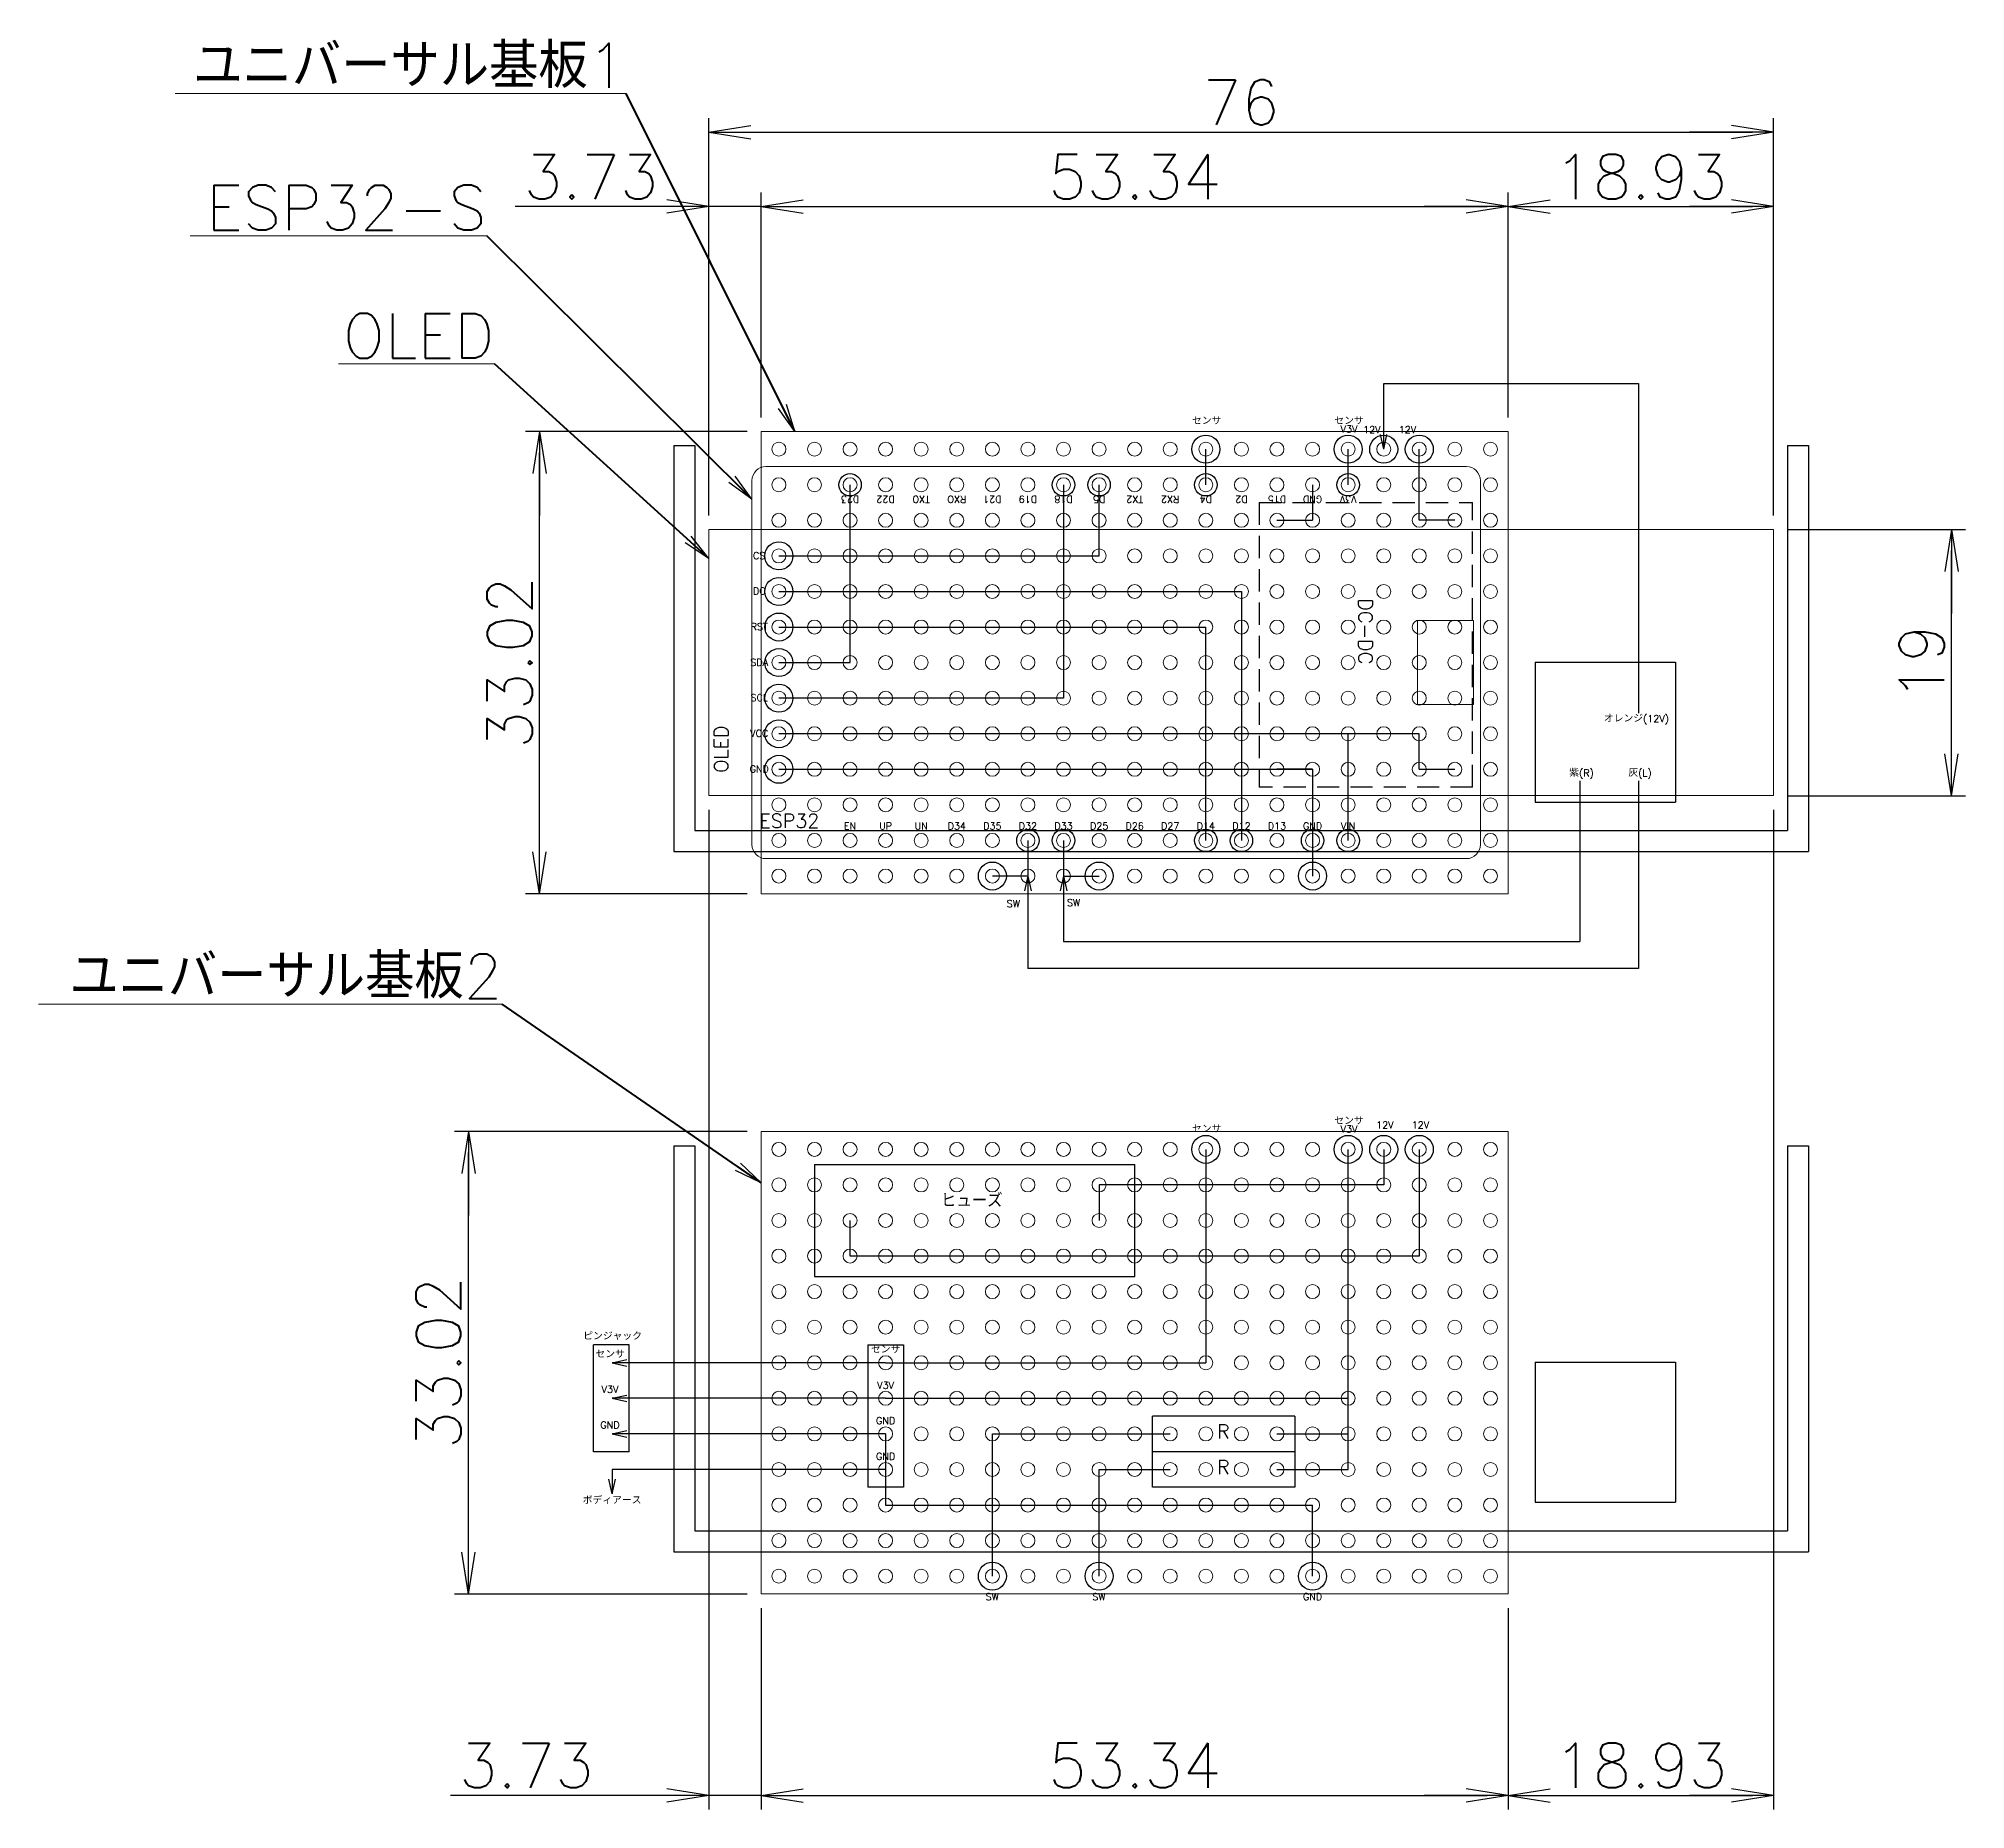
# Model space of a CAD drawing. Extents: x 124 to 261, y 84 to 210.
import ezdxf
from ezdxf.enums import TextEntityAlignment as Align

# ---------------------------------------------------------------- set-up
doc = ezdxf.new("R2010")
doc.units = 0
doc.header["$LTSCALE"] = 0.25
doc.linetypes.add('DASHED', pattern=[19.05, 12.7, -6.35])
doc.linetypes.add('HIDDEN', pattern=[9.525, 6.35, -3.175])
doc.layers.get('0').update_dxf_attribs({"color": 134, "linetype": 'DASHED', "lineweight": 9})
doc.layers.get('DEFPOINTS').update_dxf_attribs({"linetype": 'CONTINUOUS'})
doc.layers.add('KCAD_DIMS', color=134, linetype='CONTINUOUS', lineweight=9)
doc.styles.add('KCADDIMSTANDARD', font='romans.shx', dxfattribs={"bigfont": 'bigfont.shx'})
doc.styles.add('KCADTEXTSTANDARD', font='romans.shx', dxfattribs={"bigfont": 'bigfont.shx'})
doc.styles.get("Standard").update_dxf_attribs({"font": 'txt.shx', "bigfont": 'bigfont.shx'})
doc.dimstyles.get("Standard").update_dxf_attribs({"dimtxt": 0.18, "dimasz": 0.18, "dimexe": 0.18, "dimexo": 0.0625, "dimgap": 0.09, "dimtad": 0, "dimtih": 1, "dimtoh": 1, "dimdec": 4, "dimzin": 0, "dimdsep": 46, "dimtxsty": 'Standard', "dimcen": 0.09, "dimadec": 0, "dimazin": 0, "dimtfac": 1, "dimtdec": 4, "dimtofl": 0, "dimtmove": 0, "dimatfit": 3, "dimfxl": 0, "dimtolj": 1, "dimtzin": 0, "dimarcsym": 0})

# ---------------------------------------------------------------- blocks, each defined once
blk = doc.blocks.new('KCAD_OPEN_2')
at = {"color": 0, "linetype": 'Continuous', "lineweight": -2}
for p, q in [((-2, 0), (-4, 0)), ((0, 0), (-2, 0.317)), ((0, 0), (-2, 0)), ((0, 0), (-2, -0.317))]:
    blk.add_line(p, q, dxfattribs=at)
blk = doc.blocks.new('*D25')
at = {"layer": 'DEFPOINTS', "color": 0, "linetype": 'Continuous', "lineweight": 9, "transparency": 16777216}
for p in [(154.25, 132.3), (175.15, 132.3), (175.15, 99.28)]:
    blk.add_point(p, dxfattribs=at)
at = {"layer": 'KCAD_DIMS', "color": 0, "linetype": 'Continuous', "lineweight": -2, "transparency": 16777216}
for p, q in [((174.15, 132.3), (153.25, 132.3)), ((154.25, 100.78), (154.25, 130.8)), ((174.15, 99.28), (153.25, 99.28))]:
    blk.add_line(p, q, dxfattribs=at)
at = {"layer": 'KCAD_DIMS', "color": 0, "linetype": 'Continuous', "lineweight": -2, "transparency": 16777216, "xscale": 1.5, "yscale": 1.5, "zscale": 1.5}
for p, rotation in [((154.25, 132.3), 90), ((154.25, 99.28), 270)]:
    blk.add_blockref('KCAD_OPEN_2', p, dxfattribs=dict(at, rotation=rotation))
at = {"layer": 'KCAD_DIMS', "color": 0, "linetype": 'Continuous', "transparency": 16777216, "insert": (152.12, 115.79), "char_height": 3.2, "attachment_point": 5, "rotation": 90, "style": 'KCADDIMSTANDARD'}
blk.add_mtext('\\A1;33.02', dxfattribs=at)
blk = doc.blocks.new('KCAD_OPEN')
at = {"color": 0, "linetype": 'Continuous', "lineweight": -2}
for q in [(-1, 0.158384), (-1, 0), (-1, -0.158384)]:
    blk.add_line((0, 0), q, dxfattribs=at)
blk = doc.blocks.new('*D26')
at = {"layer": 'DEFPOINTS', "color": 0, "linetype": 'Continuous', "lineweight": 25, "transparency": 16777216}
for p in [(159.33, 182.3), (175.15, 182.3), (175.15, 149.28)]:
    blk.add_point(p, dxfattribs=at)
at = {"layer": 'KCAD_DIMS', "color": 0, "linetype": 'Continuous', "lineweight": -2, "transparency": 16777216}
for p, q in [((174.15, 182.3), (158.33, 182.3)), ((159.33, 150.78), (159.33, 180.8)), ((174.15, 149.28), (158.33, 149.28))]:
    blk.add_line(p, q, dxfattribs=at)
at = {"layer": 'KCAD_DIMS', "color": 0, "linetype": 'Continuous', "lineweight": -2, "transparency": 16777216, "xscale": 1.5, "yscale": 1.5, "zscale": 1.5}
for p, rotation in [((159.33, 182.3), 90), ((159.33, 149.28), 270)]:
    blk.add_blockref('KCAD_OPEN_2', p, dxfattribs=dict(at, rotation=rotation))
at = {"layer": 'KCAD_DIMS', "color": 0, "linetype": 'Continuous', "transparency": 16777216, "insert": (157.2, 165.79), "char_height": 3.2, "attachment_point": 5, "rotation": 90, "style": 'KCADDIMSTANDARD'}
blk.add_mtext('\\A1;33.02', dxfattribs=at)
blk = doc.blocks.new('*D27')
at = {"layer": 'DEFPOINTS', "color": 0, "linetype": 'Continuous', "lineweight": 25, "transparency": 16777216}
for p in [(247.42, 203.67), (171.42, 175.29), (247.42, 175.29)]:
    blk.add_point(p, dxfattribs=at)
at = {"layer": 'KCAD_DIMS', "color": 0, "linetype": 'Continuous', "lineweight": -2, "transparency": 16777216}
for p, q in [((171.42, 176.29), (171.42, 204.67)), ((172.92, 203.67), (245.92, 203.67)), ((247.42, 176.29), (247.42, 204.67))]:
    blk.add_line(p, q, dxfattribs=at)
at = {"layer": 'KCAD_DIMS', "color": 0, "linetype": 'Continuous', "lineweight": -2, "transparency": 16777216, "xscale": 1.5, "yscale": 1.5, "zscale": 1.5, "rotation": 180}
blk.add_blockref('KCAD_OPEN_2', (171.42, 203.67), dxfattribs=at)
at = {"layer": 'KCAD_DIMS', "color": 0, "linetype": 'Continuous', "lineweight": -2, "transparency": 16777216, "xscale": 1.5, "yscale": 1.5, "zscale": 1.5}
blk.add_blockref('KCAD_OPEN_2', (247.42, 203.67), dxfattribs=at)
at = {"layer": 'KCAD_DIMS', "color": 0, "linetype": 'Continuous', "transparency": 16777216, "insert": (209.42, 205.8), "char_height": 3.2, "attachment_point": 5, "style": 'KCADDIMSTANDARD'}
blk.add_mtext('\\A1;76', dxfattribs=at)
blk = doc.blocks.new('*D28')
at = {"layer": 'DEFPOINTS', "color": 0, "linetype": 'Continuous', "lineweight": 25, "transparency": 16777216}
for p in [(228.49, 198.36), (175.15, 182.3), (228.49, 182.3)]:
    blk.add_point(p, dxfattribs=at)
at = {"layer": 'KCAD_DIMS', "color": 0, "linetype": 'Continuous', "lineweight": -2, "transparency": 16777216}
for p, q in [((176.65, 198.36), (226.99, 198.36)), ((228.49, 183.3), (228.49, 199.36))]:
    blk.add_line(p, q, dxfattribs=at)
at = {"layer": 'KCAD_DIMS', "color": 0, "linetype": 'Continuous', "lineweight": -2, "transparency": 16777216, "xscale": 1.5, "yscale": 1.5, "zscale": 1.5, "rotation": 180}
blk.add_blockref('KCAD_OPEN_2', (175.15, 198.36), dxfattribs=at)
at = {"layer": 'KCAD_DIMS', "color": 0, "linetype": 'Continuous', "lineweight": -2, "transparency": 16777216, "xscale": 1.5, "yscale": 1.5, "zscale": 1.5}
blk.add_blockref('KCAD_OPEN_2', (228.49, 198.36), dxfattribs=at)
at = {"layer": 'KCAD_DIMS', "color": 0, "linetype": 'Continuous', "transparency": 16777216, "insert": (201.82, 200.49), "char_height": 3.2, "attachment_point": 5, "style": 'KCADDIMSTANDARD'}
blk.add_mtext('\\A1;53.34', dxfattribs=at)
blk = doc.blocks.new('*D29')
at = {"layer": 'DEFPOINTS', "color": 0, "linetype": 'Continuous', "lineweight": 25, "transparency": 16777216}
for p in [(175.15, 99.28), (228.49, 99.28), (228.49, 84.89)]:
    blk.add_point(p, dxfattribs=at)
at = {"layer": 'KCAD_DIMS', "color": 0, "linetype": 'Continuous', "lineweight": -2, "transparency": 16777216}
for p, q in [((228.49, 98.28), (228.49, 83.89)), ((176.65, 84.89), (226.99, 84.89))]:
    blk.add_line(p, q, dxfattribs=at)
at = {"layer": 'KCAD_DIMS', "color": 0, "linetype": 'Continuous', "lineweight": -2, "transparency": 16777216, "xscale": 1.5, "yscale": 1.5, "zscale": 1.5, "rotation": 180}
blk.add_blockref('KCAD_OPEN_2', (175.15, 84.89), dxfattribs=at)
at = {"layer": 'KCAD_DIMS', "color": 0, "linetype": 'Continuous', "lineweight": -2, "transparency": 16777216, "xscale": 1.5, "yscale": 1.5, "zscale": 1.5}
blk.add_blockref('KCAD_OPEN_2', (228.49, 84.89), dxfattribs=at)
at = {"layer": 'KCAD_DIMS', "color": 0, "linetype": 'Continuous', "transparency": 16777216, "insert": (201.82, 87.03), "char_height": 3.2, "attachment_point": 5, "style": 'KCADDIMSTANDARD'}
blk.add_mtext('\\A1;53.34', dxfattribs=at)
blk = doc.blocks.new('*D30')
at = {"layer": 'DEFPOINTS', "color": 0, "linetype": 'Continuous', "lineweight": 25, "transparency": 16777216}
for p in [(247.42, 156.29), (228.49, 99.28), (247.42, 84.89)]:
    blk.add_point(p, dxfattribs=at)
at = {"layer": 'KCAD_DIMS', "color": 0, "linetype": 'Continuous', "lineweight": -2, "transparency": 16777216}
for p, q in [((247.42, 155.29), (247.42, 83.89)), ((229.99, 84.89), (245.92, 84.89))]:
    blk.add_line(p, q, dxfattribs=at)
at = {"layer": 'KCAD_DIMS', "color": 0, "linetype": 'Continuous', "lineweight": -2, "transparency": 16777216, "xscale": 1.5, "yscale": 1.5, "zscale": 1.5, "rotation": 180}
blk.add_blockref('KCAD_OPEN_2', (228.49, 84.89), dxfattribs=at)
at = {"layer": 'KCAD_DIMS', "color": 0, "linetype": 'Continuous', "lineweight": -2, "transparency": 16777216, "xscale": 1.5, "yscale": 1.5, "zscale": 1.5}
blk.add_blockref('KCAD_OPEN_2', (247.42, 84.89), dxfattribs=at)
at = {"layer": 'KCAD_DIMS', "color": 0, "linetype": 'Continuous', "transparency": 16777216, "insert": (237.95, 87.03), "char_height": 3.2, "attachment_point": 5, "style": 'KCADDIMSTANDARD'}
blk.add_mtext('\\A1;18.93', dxfattribs=at)
blk = doc.blocks.new('KCAD_NONE')
at = {"color": 0, "linetype": 'Continuous', "lineweight": -2}
blk.add_line((0, 0), (-1, 0), dxfattribs=at)
blk = doc.blocks.new('*D31')
at = {"layer": 'DEFPOINTS', "color": 0, "linetype": 'Continuous', "lineweight": 9, "transparency": 16777216}
for p in [(171.42, 156.29), (175.15, 99.28), (175.15, 84.89)]:
    blk.add_point(p, dxfattribs=at)
at = {"layer": 'KCAD_DIMS', "color": 0, "linetype": 'Continuous', "lineweight": -2, "transparency": 16777216}
for p, q in [((171.42, 155.29), (171.42, 83.89)), ((175.15, 98.28), (175.15, 83.89)), ((169.92, 84.89), (152.97, 84.89)), ((175.15, 84.89), (171.42, 84.89)), ((176.65, 84.89), (178.15, 84.89))]:
    blk.add_line(p, q, dxfattribs=at)
at = {"layer": 'KCAD_DIMS', "color": 0, "linetype": 'Continuous', "lineweight": -2, "transparency": 16777216, "xscale": 1.5, "yscale": 1.5, "zscale": 1.5}
blk.add_blockref('KCAD_OPEN_2', (171.42, 84.89), dxfattribs=at)
at = {"layer": 'KCAD_DIMS', "color": 0, "linetype": 'Continuous', "lineweight": -2, "transparency": 16777216, "xscale": 1.5, "yscale": 1.5, "zscale": 1.5, "rotation": 180}
blk.add_blockref('KCAD_NONE', (175.15, 84.89), dxfattribs=at)
at = {"layer": 'KCAD_DIMS', "color": 0, "linetype": 'Continuous', "transparency": 16777216, "insert": (158.38, 87.03), "char_height": 3.2, "attachment_point": 5, "style": 'KCADDIMSTANDARD'}
blk.add_mtext('\\A1;3.73', dxfattribs=at)
blk = doc.blocks.new('*D32')
at = {"layer": 'DEFPOINTS', "color": 0, "linetype": 'Continuous', "lineweight": 25, "transparency": 16777216}
for p in [(247.42, 198.36), (228.49, 182.3), (247.42, 175.29)]:
    blk.add_point(p, dxfattribs=at)
at = {"layer": 'KCAD_DIMS', "color": 0, "linetype": 'Continuous', "lineweight": -2, "transparency": 16777216}
for p, q in [((229.99, 198.36), (245.92, 198.36)), ((247.42, 176.29), (247.42, 199.36))]:
    blk.add_line(p, q, dxfattribs=at)
at = {"layer": 'KCAD_DIMS', "color": 0, "linetype": 'Continuous', "lineweight": -2, "transparency": 16777216, "xscale": 1.5, "yscale": 1.5, "zscale": 1.5, "rotation": 180}
blk.add_blockref('KCAD_OPEN_2', (228.49, 198.36), dxfattribs=at)
at = {"layer": 'KCAD_DIMS', "color": 0, "linetype": 'Continuous', "lineweight": -2, "transparency": 16777216, "xscale": 1.5, "yscale": 1.5, "zscale": 1.5}
blk.add_blockref('KCAD_OPEN_2', (247.42, 198.36), dxfattribs=at)
at = {"layer": 'KCAD_DIMS', "color": 0, "linetype": 'Continuous', "transparency": 16777216, "insert": (237.95, 200.49), "char_height": 3.2, "attachment_point": 5, "style": 'KCADDIMSTANDARD'}
blk.add_mtext('\\A1;18.93', dxfattribs=at)
blk = doc.blocks.new('*D33')
at = {"layer": 'DEFPOINTS', "color": 0, "linetype": 'Continuous', "lineweight": 25, "transparency": 16777216}
for p in [(175.15, 198.36), (175.15, 182.3), (171.42, 175.29)]:
    blk.add_point(p, dxfattribs=at)
at = {"layer": 'KCAD_DIMS', "color": 0, "linetype": 'Continuous', "lineweight": -2, "transparency": 16777216}
for p, q in [((169.92, 198.36), (157.6, 198.36)), ((171.42, 176.29), (171.42, 199.36)), ((175.15, 198.36), (171.42, 198.36)), ((175.15, 183.3), (175.15, 199.36)), ((176.65, 198.36), (178.15, 198.36))]:
    blk.add_line(p, q, dxfattribs=at)
at = {"layer": 'KCAD_DIMS', "color": 0, "linetype": 'Continuous', "lineweight": -2, "transparency": 16777216, "xscale": 1.5, "yscale": 1.5, "zscale": 1.5}
blk.add_blockref('KCAD_OPEN_2', (171.42, 198.36), dxfattribs=at)
at = {"layer": 'KCAD_DIMS', "color": 0, "linetype": 'Continuous', "lineweight": -2, "transparency": 16777216, "xscale": 1.5, "yscale": 1.5, "zscale": 1.5, "rotation": 180}
blk.add_blockref('KCAD_NONE', (175.15, 198.36), dxfattribs=at)
at = {"layer": 'KCAD_DIMS', "color": 0, "linetype": 'Continuous', "transparency": 16777216, "insert": (163.01, 200.49), "char_height": 3.2, "attachment_point": 5, "style": 'KCADDIMSTANDARD'}
blk.add_mtext('\\A1;3.73', dxfattribs=at)
blk = doc.blocks.new('*D34')
at = {"layer": 'DEFPOINTS', "color": 0, "linetype": 'Continuous', "lineweight": 25, "transparency": 16777216}
for p in [(247.42, 175.29), (260.13, 175.29), (247.42, 156.29)]:
    blk.add_point(p, dxfattribs=at)
at = {"layer": 'KCAD_DIMS', "color": 0, "linetype": 'Continuous', "lineweight": -2, "transparency": 16777216}
for p, q in [((248.42, 175.29), (261.13, 175.29)), ((260.13, 157.79), (260.13, 173.79)), ((248.42, 156.29), (261.13, 156.29))]:
    blk.add_line(p, q, dxfattribs=at)
at = {"layer": 'KCAD_DIMS', "color": 0, "linetype": 'Continuous', "lineweight": -2, "transparency": 16777216, "xscale": 1.5, "yscale": 1.5, "zscale": 1.5}
for p, rotation in [((260.13, 175.29), 90), ((260.13, 156.29), 270)]:
    blk.add_blockref('KCAD_OPEN_2', p, dxfattribs=dict(at, rotation=rotation))
at = {"layer": 'KCAD_DIMS', "color": 0, "linetype": 'Continuous', "transparency": 16777216, "insert": (258, 165.79), "char_height": 3.2, "attachment_point": 5, "rotation": 90, "style": 'KCADDIMSTANDARD'}
blk.add_mtext('\\A1;19', dxfattribs=at)

msp = doc.modelspace()

# ---------------------------------------------------------------- linework, layer by layer
at = {"color": 134, "linetype": 'Continuous', "lineweight": 9}
for p, q in [((133.328, 206.425), (165.511, 206.425)), ((134.379, 196.278), (155.56, 196.278)), ((144.984, 187.13), (156.107, 187.13)), ((175.497, 179.795), (225.497, 179.795)), ((174.497, 152.795), (174.497, 178.795)), ((226.497, 152.795), (226.497, 178.795)), ((221.997, 168.795), (225.997, 168.795)), ((221.997, 162.795), (221.997, 168.795)), ((225.997, 168.795), (225.997, 162.795)), ((221.997, 162.795), (225.997, 162.795)), ((175.497, 151.795), (225.497, 151.795)), ((123.562, 141.404), (156.66, 141.404))]:
    msp.add_line(p, q, dxfattribs=at)
at = {"color": 2, "linetype": 'Continuous', "lineweight": 25}
for p, q in [((219.597, 181.035), (219.597, 185.719)), ((219.597, 185.719), (237.776, 185.719)), ((237.776, 185.719), (237.776, 162.191)), ((219.597, 181.035), (219.363, 182.088)), ((219.597, 181.035), (219.83, 182.088)), ((233.599, 157.344), (233.599, 145.87)), ((237.776, 157.344), (237.776, 143.957)), ((194.197, 150.555), (193.963, 149.502)), ((194.197, 150.555), (194.197, 143.957)), ((194.197, 150.555), (194.43, 149.502)), ((196.737, 150.555), (196.503, 149.502)), ((196.737, 150.555), (196.737, 145.87)), ((196.737, 150.555), (196.97, 149.502)), ((196.737, 145.87), (233.599, 145.87)), ((237.776, 143.957), (194.197, 143.957)), ((164.52, 115.795), (165.572, 116.028)), ((184.037, 115.795), (164.52, 115.795)), ((164.52, 115.795), (165.572, 115.561)), ((164.52, 113.255), (165.572, 113.488)), ((184.037, 113.255), (164.52, 113.255)), ((164.52, 113.255), (165.572, 113.021)), ((164.52, 110.715), (165.572, 110.948)), ((184.037, 110.715), (164.52, 110.715)), ((164.52, 110.715), (165.572, 110.481)), ((164.52, 106.44), (164.286, 107.493)), ((184.037, 108.175), (164.52, 108.175)), ((164.52, 108.175), (164.52, 106.44)), ((164.52, 106.44), (164.753, 107.493))]:
    msp.add_line(p, q, dxfattribs=at)
at = {"color": 14, "linetype": 'Continuous', "lineweight": 9}
for p, q in [((175.147, 182.305), (228.487, 182.305)), ((175.147, 182.305), (175.147, 149.285)), ((228.487, 149.285), (228.487, 182.305)), ((228.487, 149.285), (175.147, 149.285)), ((175.147, 132.305), (228.487, 132.305)), ((175.147, 132.305), (175.147, 99.285)), ((228.487, 99.285), (228.487, 132.305)), ((228.487, 99.285), (175.147, 99.285))]:
    msp.add_line(p, q, dxfattribs=at)
at = {"color": 5, "linetype": 'Continuous', "lineweight": 25}
for p, q in [((168.917, 181.295), (168.917, 152.295)), ((168.917, 181.295), (170.417, 181.295)), ((170.417, 181.295), (170.417, 153.795)), ((248.417, 181.295), (248.417, 153.795)), ((248.417, 181.295), (249.917, 181.295)), ((249.917, 181.295), (249.917, 152.295)), ((170.417, 153.795), (248.417, 153.795)), ((168.917, 152.295), (249.917, 152.295)), ((168.917, 131.295), (168.917, 102.295)), ((168.917, 131.295), (170.417, 131.295)), ((170.417, 131.295), (170.417, 103.795)), ((248.417, 131.295), (248.417, 103.795)), ((248.417, 131.295), (249.917, 131.295)), ((249.917, 131.295), (249.917, 102.295)), ((170.417, 103.795), (248.417, 103.795)), ((168.917, 102.295), (249.917, 102.295))]:
    msp.add_line(p, q, dxfattribs=at)
at = {"color": 6, "linetype": 'Continuous', "lineweight": 25}
for p, q in [((206.897, 178.495), (206.897, 181.035)), ((217.057, 178.495), (217.057, 181.035)), ((181.497, 165.795), (181.497, 178.495)), ((196.737, 178.495), (196.737, 163.255)), ((199.277, 173.415), (199.277, 178.495)), ((214.517, 178.495), (214.517, 175.955)), ((178.957, 173.415), (199.277, 173.415)), ((178.957, 170.875), (209.437, 170.875)), ((209.437, 170.875), (209.437, 153.095)), ((178.957, 168.335), (206.897, 168.335)), ((206.897, 153.095), (206.897, 168.335)), ((178.957, 165.795), (181.497, 165.795)), ((196.737, 163.255), (178.957, 163.255)), ((217.057, 160.715), (178.957, 160.715)), ((217.057, 153.095), (217.057, 160.715)), ((178.957, 158.175), (214.517, 158.175)), ((214.517, 158.175), (214.517, 150.555)), ((194.197, 153.095), (194.197, 150.555)), ((196.737, 153.095), (196.737, 150.555)), ((194.197, 150.555), (191.657, 150.555)), ((196.737, 150.555), (199.277, 150.555)), ((219.597, 128.495), (199.277, 128.495)), ((199.277, 128.495), (199.277, 125.955)), ((181.497, 123.415), (181.497, 125.955)), ((222.137, 123.415), (181.497, 123.415)), ((184.037, 115.795), (186.577, 115.795)), ((184.037, 113.255), (186.577, 113.255)), ((184.037, 110.715), (184.037, 105.635)), ((184.037, 105.635), (214.517, 105.635))]:
    msp.add_line(p, q, dxfattribs=at)
at = {"color": 3, "linetype": 'Continuous', "lineweight": 25}
for p, q in [((222.137, 175.955), (222.137, 181.035)), ((211.977, 175.955), (214.517, 175.955)), ((224.677, 175.955), (222.137, 175.955)), ((176.417, 173.415), (178.957, 173.415)), ((176.417, 170.875), (178.957, 170.875)), ((176.417, 168.335), (178.957, 168.335)), ((176.417, 165.795), (178.957, 165.795)), ((178.957, 163.255), (176.417, 163.255)), ((178.957, 160.715), (176.417, 160.715)), ((222.137, 160.715), (217.057, 160.715)), ((222.137, 158.175), (222.137, 160.715)), ((176.417, 158.175), (178.957, 158.175)), ((214.517, 158.175), (211.977, 158.175)), ((222.137, 158.175), (224.677, 158.175)), ((206.897, 131.035), (206.897, 115.795)), ((217.057, 108.175), (217.057, 131.035)), ((219.597, 131.035), (219.597, 128.495)), ((222.137, 131.035), (222.137, 123.415)), ((163.179, 109.445), (163.179, 117.065)), ((165.719, 117.065), (163.179, 117.065)), ((165.719, 109.445), (165.719, 117.065)), ((186.577, 115.795), (206.897, 115.795)), ((186.577, 113.255), (217.057, 113.255)), ((191.657, 100.555), (191.657, 110.715)), ((191.657, 110.715), (204.357, 110.715)), ((211.977, 110.715), (217.057, 110.715)), ((165.719, 109.445), (163.179, 109.445)), ((199.277, 100.555), (199.277, 108.175)), ((199.277, 108.175), (204.357, 108.175)), ((211.977, 108.175), (217.057, 108.175)), ((214.517, 100.555), (214.517, 105.635))]:
    msp.add_line(p, q, dxfattribs=at)
at = {"color": 4, "linetype": 'HIDDEN', "lineweight": 25}
for p, q in [((210.707, 177.225), (210.707, 156.905)), ((210.707, 177.225), (225.947, 177.225)), ((225.947, 156.905), (225.947, 177.225)), ((225.947, 156.905), (210.707, 156.905))]:
    msp.add_line(p, q, dxfattribs=at)
at = {"color": 54, "linetype": 'Continuous', "lineweight": 9}
for p, q in [((171.417, 175.295), (247.417, 175.295)), ((171.417, 156.295), (171.417, 175.295)), ((247.417, 156.295), (247.417, 175.295)), ((247.417, 156.295), (171.417, 156.295))]:
    msp.add_line(p, q, dxfattribs=at)
at = {"color": 4, "linetype": 'Continuous', "lineweight": 25}
for p, q in [((230.417, 165.835), (230.417, 155.835)), ((230.417, 165.835), (240.417, 165.835)), ((240.417, 165.835), (240.417, 155.835)), ((230.417, 155.835), (240.417, 155.835)), ((178.957, 129.955), (178.957, 121.955)), ((178.957, 129.955), (201.817, 129.955)), ((201.817, 121.955), (201.817, 129.955)), ((178.957, 121.955), (201.817, 121.955)), ((182.767, 117.065), (182.767, 106.905)), ((182.767, 117.065), (185.307, 117.065)), ((185.307, 117.065), (185.307, 106.905)), ((230.417, 115.835), (230.417, 105.835)), ((230.417, 115.835), (240.417, 115.835)), ((240.417, 115.835), (240.417, 105.835)), ((213.247, 111.985), (203.087, 111.985)), ((203.087, 109.445), (203.087, 111.985)), ((213.247, 111.985), (213.247, 109.445)), ((213.247, 109.445), (203.087, 109.445)), ((213.247, 109.445), (203.087, 109.445)), ((203.087, 106.905), (203.087, 109.445)), ((213.247, 109.445), (213.247, 106.905)), ((185.307, 106.905), (182.767, 106.905)), ((213.247, 106.905), (203.087, 106.905)), ((230.417, 105.835), (240.417, 105.835))]:
    msp.add_line(p, q, dxfattribs=at)
at = {"color": 1, "linetype": 'Continuous', "lineweight": 25}
for centre in [(206.897, 181.035), (217.057, 181.035), (219.597, 181.035), (222.137, 181.035), (176.417, 173.415), (176.417, 170.875), (176.417, 168.335), (176.417, 165.795), (176.417, 163.255), (176.417, 160.715), (176.417, 158.175), (191.657, 150.555), (199.277, 150.555), (214.517, 150.555), (206.897, 131.035), (217.057, 131.035), (219.597, 131.035), (222.137, 131.035), (191.657, 100.555), (199.277, 100.555), (214.517, 100.555)]:
    msp.add_circle(centre, 1, dxfattribs=at)
at = {"color": 134, "linetype": 'Continuous', "lineweight": 9}
for centre in [(176.417, 181.035), (178.957, 181.035), (181.497, 181.035), (184.037, 181.035), (186.577, 181.035), (189.117, 181.035), (191.657, 181.035), (194.197, 181.035), (196.737, 181.035), (199.277, 181.035), (201.817, 181.035), (204.357, 181.035), (206.897, 181.035), (209.437, 181.035), (211.977, 181.035), (214.517, 181.035), (217.057, 181.035), (219.597, 181.035), (222.137, 181.035), (224.677, 181.035), (227.217, 181.035), (176.417, 178.495), (178.957, 178.495), (181.497, 178.495), (184.037, 178.495), (186.577, 178.495), (189.117, 178.495), (191.657, 178.495), (194.197, 178.495), (196.737, 178.495), (199.277, 178.495), (201.817, 178.495), (204.357, 178.495), (206.897, 178.495), (209.437, 178.495), (211.977, 178.495), (214.517, 178.495), (217.057, 178.495), (219.597, 178.495), (222.137, 178.495), (224.677, 178.495), (227.217, 178.495), (176.417, 175.955), (178.957, 175.955), (181.497, 175.955), (184.037, 175.955), (186.577, 175.955), (189.117, 175.955), (191.657, 175.955), (194.197, 175.955), (196.737, 175.955), (199.277, 175.955), (201.817, 175.955), (204.357, 175.955), (206.897, 175.955), (209.437, 175.955), (211.977, 175.955), (214.517, 175.955), (217.057, 175.955), (219.597, 175.955), (222.137, 175.955), (224.677, 175.955), (227.217, 175.955), (176.417, 173.415), (178.957, 173.415), (181.497, 173.415), (184.037, 173.415), (186.577, 173.415), (189.117, 173.415), (191.657, 173.415), (194.197, 173.415), (196.737, 173.415), (199.277, 173.415), (201.817, 173.415), (204.357, 173.415), (206.897, 173.415), (209.437, 173.415), (211.977, 173.415), (214.517, 173.415), (217.057, 173.415), (219.597, 173.415), (222.137, 173.415), (224.677, 173.415), (227.217, 173.415), (176.417, 170.875), (178.957, 170.875), (181.497, 170.875), (184.037, 170.875), (186.577, 170.875), (189.117, 170.875), (191.657, 170.875), (194.197, 170.875), (196.737, 170.875), (199.277, 170.875), (201.817, 170.875), (204.357, 170.875), (206.897, 170.875), (209.437, 170.875), (211.977, 170.875), (214.517, 170.875), (217.057, 170.875), (219.597, 170.875), (222.137, 170.875), (224.677, 170.875), (227.217, 170.875), (176.417, 168.335), (178.957, 168.335), (181.497, 168.335), (184.037, 168.335), (186.577, 168.335), (189.117, 168.335), (191.657, 168.335), (194.197, 168.335), (196.737, 168.335), (199.277, 168.335), (201.817, 168.335), (204.357, 168.335), (206.897, 168.335), (209.437, 168.335), (211.977, 168.335), (214.517, 168.335), (217.057, 168.335), (219.597, 168.335), (222.137, 168.335), (224.677, 168.335), (227.217, 168.335), (176.417, 165.795), (178.957, 165.795), (181.497, 165.795), (184.037, 165.795), (186.577, 165.795), (189.117, 165.795), (191.657, 165.795), (194.197, 165.795), (196.737, 165.795), (199.277, 165.795), (201.817, 165.795), (204.357, 165.795), (206.897, 165.795), (209.437, 165.795), (211.977, 165.795), (214.517, 165.795), (217.057, 165.795), (219.597, 165.795), (222.137, 165.795), (224.677, 165.795), (227.217, 165.795), (176.417, 163.255), (178.957, 163.255), (181.497, 163.255), (184.037, 163.255), (186.577, 163.255), (189.117, 163.255), (191.657, 163.255), (194.197, 163.255), (196.737, 163.255), (199.277, 163.255), (201.817, 163.255), (204.357, 163.255), (206.897, 163.255), (209.437, 163.255), (211.977, 163.255), (214.517, 163.255), (217.057, 163.255), (219.597, 163.255), (222.137, 163.255), (224.677, 163.255), (227.217, 163.255), (176.417, 160.715), (178.957, 160.715), (181.497, 160.715), (184.037, 160.715), (186.577, 160.715), (189.117, 160.715), (191.657, 160.715), (194.197, 160.715), (196.737, 160.715), (199.277, 160.715), (201.817, 160.715), (204.357, 160.715), (206.897, 160.715), (209.437, 160.715), (211.977, 160.715), (214.517, 160.715), (217.057, 160.715), (219.597, 160.715), (222.137, 160.715), (224.677, 160.715), (227.217, 160.715), (176.417, 158.175), (178.957, 158.175), (181.497, 158.175), (184.037, 158.175), (186.577, 158.175), (189.117, 158.175), (191.657, 158.175), (194.197, 158.175), (196.737, 158.175), (199.277, 158.175), (201.817, 158.175), (204.357, 158.175), (206.897, 158.175), (209.437, 158.175), (211.977, 158.175), (214.517, 158.175), (217.057, 158.175), (219.597, 158.175), (222.137, 158.175), (224.677, 158.175), (227.217, 158.175), (176.417, 155.635), (178.957, 155.635), (181.497, 155.635), (184.037, 155.635), (186.577, 155.635), (189.117, 155.635), (191.657, 155.635), (194.197, 155.635), (196.737, 155.635), (199.277, 155.635), (201.817, 155.635), (204.357, 155.635), (206.897, 155.635), (209.437, 155.635), (211.977, 155.635), (214.517, 155.635), (217.057, 155.635), (219.597, 155.635), (222.137, 155.635), (224.677, 155.635), (227.217, 155.635), (176.417, 153.095), (178.957, 153.095), (181.497, 153.095), (184.037, 153.095), (186.577, 153.095), (189.117, 153.095), (191.657, 153.095), (194.197, 153.095), (196.737, 153.095), (199.277, 153.095), (201.817, 153.095), (204.357, 153.095), (206.897, 153.095), (209.437, 153.095), (211.977, 153.095), (214.517, 153.095), (217.057, 153.095), (219.597, 153.095), (222.137, 153.095), (224.677, 153.095), (227.217, 153.095), (176.417, 150.555), (178.957, 150.555), (181.497, 150.555), (184.037, 150.555), (186.577, 150.555), (189.117, 150.555), (191.657, 150.555), (194.197, 150.555), (196.737, 150.555), (199.277, 150.555), (201.817, 150.555), (204.357, 150.555), (206.897, 150.555), (209.437, 150.555), (211.977, 150.555), (214.517, 150.555), (217.057, 150.555), (219.597, 150.555), (222.137, 150.555), (224.677, 150.555), (227.217, 150.555), (176.417, 131.035), (178.957, 131.035), (181.497, 131.035), (184.037, 131.035), (186.577, 131.035), (189.117, 131.035), (191.657, 131.035), (194.197, 131.035), (196.737, 131.035), (199.277, 131.035), (201.817, 131.035), (204.357, 131.035), (206.897, 131.035), (209.437, 131.035), (211.977, 131.035), (214.517, 131.035), (217.057, 131.035), (219.597, 131.035), (222.137, 131.035), (224.677, 131.035), (227.217, 131.035), (176.417, 128.495), (178.957, 128.495), (181.497, 128.495), (184.037, 128.495), (186.577, 128.495), (189.117, 128.495), (191.657, 128.495), (194.197, 128.495), (196.737, 128.495), (199.277, 128.495), (201.817, 128.495), (204.357, 128.495), (206.897, 128.495), (209.437, 128.495), (211.977, 128.495), (214.517, 128.495), (217.057, 128.495), (219.597, 128.495), (222.137, 128.495), (224.677, 128.495), (227.217, 128.495), (176.417, 125.955), (178.957, 125.955), (181.497, 125.955), (184.037, 125.955), (186.577, 125.955), (189.117, 125.955), (191.657, 125.955), (194.197, 125.955), (196.737, 125.955), (199.277, 125.955), (201.817, 125.955), (204.357, 125.955), (206.897, 125.955), (209.437, 125.955), (211.977, 125.955), (214.517, 125.955), (217.057, 125.955), (219.597, 125.955), (222.137, 125.955), (224.677, 125.955), (227.217, 125.955), (176.417, 123.415), (178.957, 123.415), (181.497, 123.415), (184.037, 123.415), (186.577, 123.415), (189.117, 123.415), (191.657, 123.415), (194.197, 123.415), (196.737, 123.415), (199.277, 123.415), (201.817, 123.415), (204.357, 123.415), (206.897, 123.415), (209.437, 123.415), (211.977, 123.415), (214.517, 123.415), (217.057, 123.415), (219.597, 123.415), (222.137, 123.415), (224.677, 123.415), (227.217, 123.415), (176.417, 120.875), (178.957, 120.875), (181.497, 120.875), (184.037, 120.875), (186.577, 120.875), (189.117, 120.875), (191.657, 120.875), (194.197, 120.875), (196.737, 120.875), (199.277, 120.875), (201.817, 120.875), (204.357, 120.875), (206.897, 120.875), (209.437, 120.875), (211.977, 120.875), (214.517, 120.875), (217.057, 120.875), (219.597, 120.875), (222.137, 120.875), (224.677, 120.875), (227.217, 120.875), (176.417, 118.335), (178.957, 118.335), (181.497, 118.335), (184.037, 118.335), (186.577, 118.335), (189.117, 118.335), (191.657, 118.335), (194.197, 118.335), (196.737, 118.335), (199.277, 118.335), (201.817, 118.335), (204.357, 118.335), (206.897, 118.335), (209.437, 118.335), (211.977, 118.335), (214.517, 118.335), (217.057, 118.335), (219.597, 118.335), (222.137, 118.335), (224.677, 118.335), (227.217, 118.335), (176.417, 115.795), (178.957, 115.795), (181.497, 115.795), (184.037, 115.795), (186.577, 115.795), (189.117, 115.795), (191.657, 115.795), (194.197, 115.795), (196.737, 115.795), (199.277, 115.795), (201.817, 115.795), (204.357, 115.795), (206.897, 115.795), (209.437, 115.795), (211.977, 115.795), (214.517, 115.795), (217.057, 115.795), (219.597, 115.795), (222.137, 115.795), (224.677, 115.795), (227.217, 115.795), (176.417, 113.255), (178.957, 113.255), (181.497, 113.255), (184.037, 113.255), (186.577, 113.255), (189.117, 113.255), (191.657, 113.255), (194.197, 113.255), (196.737, 113.255), (199.277, 113.255), (201.817, 113.255), (204.357, 113.255), (206.897, 113.255), (209.437, 113.255), (211.977, 113.255), (214.517, 113.255), (217.057, 113.255), (219.597, 113.255), (222.137, 113.255), (224.677, 113.255), (227.217, 113.255), (176.417, 110.715), (178.957, 110.715), (181.497, 110.715), (184.037, 110.715), (186.577, 110.715), (189.117, 110.715), (191.657, 110.715), (194.197, 110.715), (196.737, 110.715), (199.277, 110.715), (201.817, 110.715), (204.357, 110.715), (206.897, 110.715), (209.437, 110.715), (211.977, 110.715), (214.517, 110.715), (217.057, 110.715), (219.597, 110.715), (222.137, 110.715), (224.677, 110.715), (227.217, 110.715), (176.417, 108.175), (178.957, 108.175), (181.497, 108.175), (184.037, 108.175), (186.577, 108.175), (189.117, 108.175), (191.657, 108.175), (194.197, 108.175), (196.737, 108.175), (199.277, 108.175), (201.817, 108.175), (204.357, 108.175), (206.897, 108.175), (209.437, 108.175), (211.977, 108.175), (214.517, 108.175), (217.057, 108.175), (219.597, 108.175), (222.137, 108.175), (224.677, 108.175), (227.217, 108.175), (176.417, 105.635), (178.957, 105.635), (181.497, 105.635), (184.037, 105.635), (186.577, 105.635), (189.117, 105.635), (191.657, 105.635), (194.197, 105.635), (196.737, 105.635), (199.277, 105.635), (201.817, 105.635), (204.357, 105.635), (206.897, 105.635), (209.437, 105.635), (211.977, 105.635), (214.517, 105.635), (217.057, 105.635), (219.597, 105.635), (222.137, 105.635), (224.677, 105.635), (227.217, 105.635), (176.417, 103.095), (178.957, 103.095), (181.497, 103.095), (184.037, 103.095), (186.577, 103.095), (189.117, 103.095), (191.657, 103.095), (194.197, 103.095), (196.737, 103.095), (199.277, 103.095), (201.817, 103.095), (204.357, 103.095), (206.897, 103.095), (209.437, 103.095), (211.977, 103.095), (214.517, 103.095), (217.057, 103.095), (219.597, 103.095), (222.137, 103.095), (224.677, 103.095), (227.217, 103.095), (176.417, 100.555), (178.957, 100.555), (181.497, 100.555), (184.037, 100.555), (186.577, 100.555), (189.117, 100.555), (191.657, 100.555), (194.197, 100.555), (196.737, 100.555), (199.277, 100.555), (201.817, 100.555), (204.357, 100.555), (206.897, 100.555), (209.437, 100.555), (211.977, 100.555), (214.517, 100.555), (217.057, 100.555), (219.597, 100.555), (222.137, 100.555), (224.677, 100.555), (227.217, 100.555)]:
    msp.add_circle(centre, 0.5, dxfattribs=at)
at = {"color": 2, "linetype": 'Continuous', "lineweight": 25}
for centre in [(181.497, 178.495), (196.737, 178.495), (199.277, 178.495), (206.897, 178.495), (217.057, 178.495), (194.197, 153.095), (196.737, 153.095), (206.897, 153.095), (209.437, 153.095), (214.517, 153.095), (217.057, 153.095)]:
    msp.add_circle(centre, 0.8, dxfattribs=at)
at = {"color": 134, "linetype": 'Continuous', "lineweight": 9}
for centre, start, end in [((175.497, 178.795), 90, 180), ((225.497, 178.795), 0, 90), ((175.497, 152.795), 180, 270), ((225.497, 152.795), 270, 0)]:
    msp.add_arc(centre, 1, start, end, dxfattribs=at)

# ---------------------------------------------------------------- texts
at = {"color": 134, "linetype": 'Continuous', "lineweight": 9, "style": 'KCADTEXTSTANDARD'}
for s, height, p in [('センサ', 0.5, (206.96, 182.65)), ('センサ', 0.5, (217.12, 182.65)), ('V3V', 0.5, (217.12, 182.074)), ('12V', 0.5, (218.752, 182.022)), ('12V', 0.5, (221.292, 182.022)), ('オレンジ(12V)', 0.5, (237.637, 161.393)), ('紫(R)', 0.5, (233.719, 157.51)), ('灰(L)', 0.5, (237.897, 157.51)), ('ESP32', 1, (177.161, 153.693)), ('EN', 0.5, (181.497, 153.725)), ('UP', 0.5, (184.037, 153.725)), ('UN', 0.5, (186.577, 153.725)), ('D34', 0.5, (189.117, 153.725)), ('D35', 0.5, (191.657, 153.725)), ('D32', 0.5, (194.197, 153.725)), ('D33', 0.5, (196.737, 153.725)), ('D25', 0.5, (199.277, 153.725)), ('D26', 0.5, (201.817, 153.725)), ('D27', 0.5, (204.357, 153.725)), ('D14', 0.5, (206.897, 153.725)), ('D12', 0.5, (209.437, 153.725)), ('D13', 0.5, (211.977, 153.725)), ('GND', 0.5, (214.517, 153.725)), ('VIN', 0.5, (217.057, 153.725)), ('SW', 0.5, (193.156, 148.172)), ('SW', 0.5, (197.456, 148.248)), ('センサ', 0.5, (206.96, 132.082)), ('センサ', 0.5, (217.12, 132.661)), ('V3V', 0.5, (217.12, 132.082)), ('12V', 0.5, (219.68, 132.381)), ('12V', 0.5, (222.22, 132.381)), ('ヒューズ', 1, (190.186, 126.593)), ('ピンジャック', 0.5, (164.548, 117.282)), ('センサ', 0.5, (184.037, 116.329)), ('センサ', 0.5, (164.371, 115.993)), ('V3V', 0.5, (184.037, 113.789)), ('V3V', 0.5, (164.358, 113.5)), ('GND', 0.5, (164.358, 110.96)), ('GND', 0.5, (184.037, 111.249)), ('R', 1, (208.148, 110.079)), ('GND', 0.5, (184.037, 108.709)), ('R', 1, (208.148, 107.539)), ('ボディアース', 0.5, (164.509, 105.559)), ('SW', 0.5, (191.646, 98.696)), ('SW', 0.5, (199.266, 98.696)), ('GND', 0.5, (214.517, 98.684))]:
    msp.add_text(s, height=height, dxfattribs=at).set_placement(p, align=Align.BOTTOM_CENTER)
for s, height, rotation, p in [('D23', 0.5, 180, (181.497, 177.864)), ('D22', 0.5, 180, (184.037, 177.864)), ('TXO', 0.5, 180, (186.577, 177.864)), ('RXO', 0.5, 180, (189.117, 177.864)), ('D21', 0.5, 180, (191.657, 177.864)), ('D19', 0.5, 180, (194.197, 177.864)), ('D18', 0.5, 180, (196.737, 177.864)), ('D5', 0.5, 180, (199.277, 177.864)), ('TX2', 0.5, 180, (201.817, 177.864)), ('RX2', 0.5, 180, (204.357, 177.864)), ('D4', 0.5, 180, (206.897, 177.864)), ('D2', 0.5, 180, (209.437, 177.864)), ('D15', 0.5, 180, (211.977, 177.864)), ('GND', 0.5, 180, (214.517, 177.864)), ('V3V', 0.5, 180, (217.057, 177.864)), ('DC-DC', 1, 270, (217.506, 168.028))]:
    msp.add_text(s, height=height, rotation=rotation, dxfattribs=at).set_placement(p, align=Align.BOTTOM_CENTER)
at = {"color": 54, "linetype": 'Continuous', "lineweight": 9, "style": 'KCADTEXTSTANDARD'}
for s, p in [('CS', (175.012, 173.039)), ('DC', (175.012, 170.499)), ('RST', (175.012, 167.959)), ('SDA', (175.012, 165.419)), ('SCL', (175.012, 162.879)), ('VCC', (175.012, 160.339)), ('GND', (175.012, 157.799))]:
    msp.add_text(s, height=0.5, dxfattribs=at).set_placement(p, align=Align.BOTTOM_CENTER)
msp.add_text('OLED', height=1, rotation=90, dxfattribs=at).set_placement((173.106, 159.62), align=Align.BOTTOM_CENTER)
at = {"color": 134, "linetype": 'Continuous', "lineweight": 9, "char_height": 3.2, "attachment_point": 9, "style": 'KCADTEXTSTANDARD'}
for s, insert in [('\\W1;\\W1;ユニバーサル基板1', (165.511, 206.825)), ('\\W1;\\W1;ESP32-S', (155.56, 196.678)), ('\\W1;\\W1;OLED', (156.107, 187.53)), ('\\W1;\\W1;ユニバーサル基板2', (156.66, 141.804))]:
    msp.add_mtext(s, dxfattribs=dict(at, insert=insert))

# ---------------------------------------------------------------- dimensions: what is measured, and where the dimension line sits
at = {"layer": 'KCAD_DIMS', "linetype": 'Continuous'}
for base, p1, p2, override, picture, middle in [((247.417, 203.67), (171.417, 175.295), (247.417, 175.295), {"dimtxt": 3.2, "dimasz": 1.5, "dimexe": 1, "dimexo": 1, "dimgap": 0.5333, "dimtad": 1, "dimtih": 0, "dimtoh": 0, "dimdec": 2, "dimzin": 8, "dimpost": '<>', "dimtxsty": 'KCADDIMSTANDARD', "dimblk1": 'KCAD_OPEN_2', "dimblk2": 'KCAD_OPEN_2', "dimsah": 1, "dimcen": 2.5, "dimadec": 2, "dimazin": 2, "dimtfac": 0.667, "dimtdec": 3, "dimtix": 1, "dimtofl": 1, "dimldrblk": 'KCAD_OPEN', "dimtvp": 1, "dimtzin": 8}, '*D27', (209.417, 205.803)), ((247.417, 198.361), (228.487, 182.305), (247.417, 175.295), {"dimtxt": 3.2, "dimasz": 1.5, "dimexe": 1, "dimexo": 1, "dimgap": 0.5333, "dimtad": 1, "dimtih": 0, "dimtoh": 0, "dimdec": 2, "dimzin": 8, "dimpost": '<>', "dimtxsty": 'KCADDIMSTANDARD', "dimblk1": 'KCAD_OPEN_2', "dimblk2": 'KCAD_OPEN_2', "dimsah": 1, "dimcen": 2.5, "dimse1": 1, "dimse2": 0, "dimadec": 2, "dimazin": 2, "dimtfac": 0.667, "dimtdec": 3, "dimtix": 1, "dimtofl": 1, "dimatfit": 0, "dimldrblk": 'KCAD_OPEN', "dimtvp": 1, "dimtzin": 8}, '*D32', (237.952, 200.494)), ((247.417, 84.893), (228.487, 99.285), (247.417, 156.295), {"dimtxt": 3.2, "dimasz": 1.5, "dimexe": 1, "dimexo": 1, "dimgap": 0.5333, "dimtad": 1, "dimtih": 0, "dimtoh": 0, "dimdec": 2, "dimzin": 8, "dimpost": '<>', "dimtxsty": 'KCADDIMSTANDARD', "dimblk1": 'KCAD_OPEN_2', "dimblk2": 'KCAD_OPEN_2', "dimsah": 1, "dimcen": 2.5, "dimse1": 1, "dimse2": 0, "dimadec": 2, "dimazin": 2, "dimtfac": 0.667, "dimtdec": 3, "dimtix": 1, "dimtofl": 1, "dimatfit": 0, "dimldrblk": 'KCAD_OPEN', "dimtvp": 1, "dimtzin": 8}, '*D30', (237.952, 87.027)), ((228.487, 84.893), (175.147, 99.285), (228.487, 99.285), {"dimtxt": 3.2, "dimasz": 1.5, "dimexe": 1, "dimexo": 1, "dimgap": 0.5333, "dimtad": 1, "dimtih": 0, "dimtoh": 0, "dimdec": 2, "dimzin": 8, "dimpost": '<>', "dimtxsty": 'KCADDIMSTANDARD', "dimblk1": 'KCAD_OPEN_2', "dimblk2": 'KCAD_OPEN_2', "dimsah": 1, "dimcen": 2.5, "dimse1": 1, "dimse2": 0, "dimadec": 2, "dimazin": 2, "dimtfac": 0.667, "dimtdec": 3, "dimtix": 1, "dimtofl": 1, "dimldrblk": 'KCAD_OPEN', "dimtvp": 1, "dimtzin": 8}, '*D29', (201.817, 87.027))]:
    dim = msp.add_linear_dim(base=base, p1=p1, p2=p2, dimstyle='Standard', override=override, dxfattribs=at)
    dim.commit()
    dim.dimension.update_dxf_attribs({"geometry": picture, "text_midpoint": middle})
for base, p1, p2, override, picture, middle in [((175.147, 198.361), (171.417, 175.295), (175.147, 182.305), {"dimtxt": 3.2, "dimasz": 1.5, "dimexe": 1, "dimexo": 1, "dimgap": 0.5333, "dimtad": 1, "dimtih": 0, "dimtoh": 0, "dimdec": 2, "dimzin": 8, "dimpost": '<>', "dimtxsty": 'KCADDIMSTANDARD', "dimblk1": 'KCAD_OPEN_2', "dimblk2": 'KCAD_NONE', "dimsah": 1, "dimcen": 2.5, "dimse1": 0, "dimse2": 0, "dimadec": 2, "dimazin": 2, "dimtfac": 0.667, "dimtdec": 3, "dimtix": 1, "dimtofl": 1, "dimatfit": 0, "dimldrblk": 'KCAD_OPEN', "dimtvp": 1, "dimtzin": 8}, '*D33', (163.007, 198.361)), ((228.487, 198.361), (175.147, 182.305), (228.487, 182.305), {"dimtxt": 3.2, "dimasz": 1.5, "dimexe": 1, "dimexo": 1, "dimgap": 0.5333, "dimtad": 1, "dimtih": 0, "dimtoh": 0, "dimdec": 2, "dimzin": 8, "dimpost": '<>', "dimtxsty": 'KCADDIMSTANDARD', "dimblk1": 'KCAD_OPEN_2', "dimblk2": 'KCAD_OPEN_2', "dimsah": 1, "dimcen": 2.5, "dimse1": 1, "dimse2": 0, "dimadec": 2, "dimazin": 2, "dimtfac": 0.667, "dimtdec": 3, "dimtix": 1, "dimtofl": 1, "dimldrblk": 'KCAD_OPEN', "dimtvp": 1, "dimtzin": 8}, '*D28', (201.817, 198.361)), ((175.147, 84.893), (171.417, 156.295), (175.147, 99.285), {"dimtxt": 3.2, "dimasz": 1.5, "dimexe": 1, "dimexo": 1, "dimgap": 0.5333, "dimtad": 1, "dimtih": 0, "dimtoh": 0, "dimdec": 2, "dimzin": 8, "dimpost": '<>', "dimtxsty": 'KCADDIMSTANDARD', "dimblk1": 'KCAD_OPEN_2', "dimblk2": 'KCAD_NONE', "dimsah": 1, "dimcen": 2.5, "dimse1": 0, "dimse2": 0, "dimadec": 2, "dimazin": 2, "dimtfac": 0.667, "dimtdec": 3, "dimtix": 1, "dimtofl": 1, "dimatfit": 0, "dimldrblk": 'KCAD_OPEN', "dimtvp": 1, "dimtzin": 8}, '*D31', (158.384, 84.893))]:
    dim = msp.add_linear_dim(base=base, p1=p1, p2=p2, dimstyle='Standard', override=override, dxfattribs=at)
    dim.commit()
    dim.dimension.update_dxf_attribs({"geometry": picture, "text_midpoint": middle, "dimtype": 160})
for base, p1, p2, picture, middle in [((159.329, 182.305), (175.147, 149.285), (175.147, 182.305), '*D26', (157.196, 165.795)), ((260.129, 175.295), (247.417, 156.295), (247.417, 175.295), '*D34', (257.995, 165.795)), ((154.249, 132.305), (175.147, 99.285), (175.147, 132.305), '*D25', (152.116, 115.795))]:
    dim = msp.add_linear_dim(base=base, p1=p1, p2=p2, angle=90, dimstyle='Standard', override={"dimtxt": 3.2, "dimasz": 1.5, "dimexe": 1, "dimexo": 1, "dimgap": 0.5333, "dimtad": 1, "dimtih": 0, "dimtoh": 0, "dimdec": 2, "dimzin": 8, "dimpost": '<>', "dimtxsty": 'KCADDIMSTANDARD', "dimblk1": 'KCAD_OPEN_2', "dimblk2": 'KCAD_OPEN_2', "dimsah": 1, "dimcen": 2.5, "dimadec": 2, "dimazin": 2, "dimtfac": 0.667, "dimtdec": 3, "dimtix": 1, "dimtofl": 1, "dimldrblk": 'KCAD_OPEN', "dimtvp": 1, "dimtzin": 8}, dxfattribs=at)
    dim.commit()
    dim.dimension.update_dxf_attribs({"geometry": picture, "text_midpoint": middle})

# ---------------------------------------------------------------- leaders
at = {"color": 134, "linetype": 'Continuous', "lineweight": 9}
for points in [[(177.561, 182.305), (165.511, 206.425)], [(174.497, 177.472), (155.56, 196.278)], [(171.417, 173.237), (156.107, 187.13)], [(175.147, 128.643), (156.66, 141.404)]]:
    msp.add_leader(points, dimstyle='Standard', override={"dimscale": 1, "dimasz": 2, "dimtad": 0, "dimclrd": 134, "dimldrblk": 'KCAD_OPEN', "dimlwd": 65534}, dxfattribs=at)

doc.saveas('drawing.dxf')
